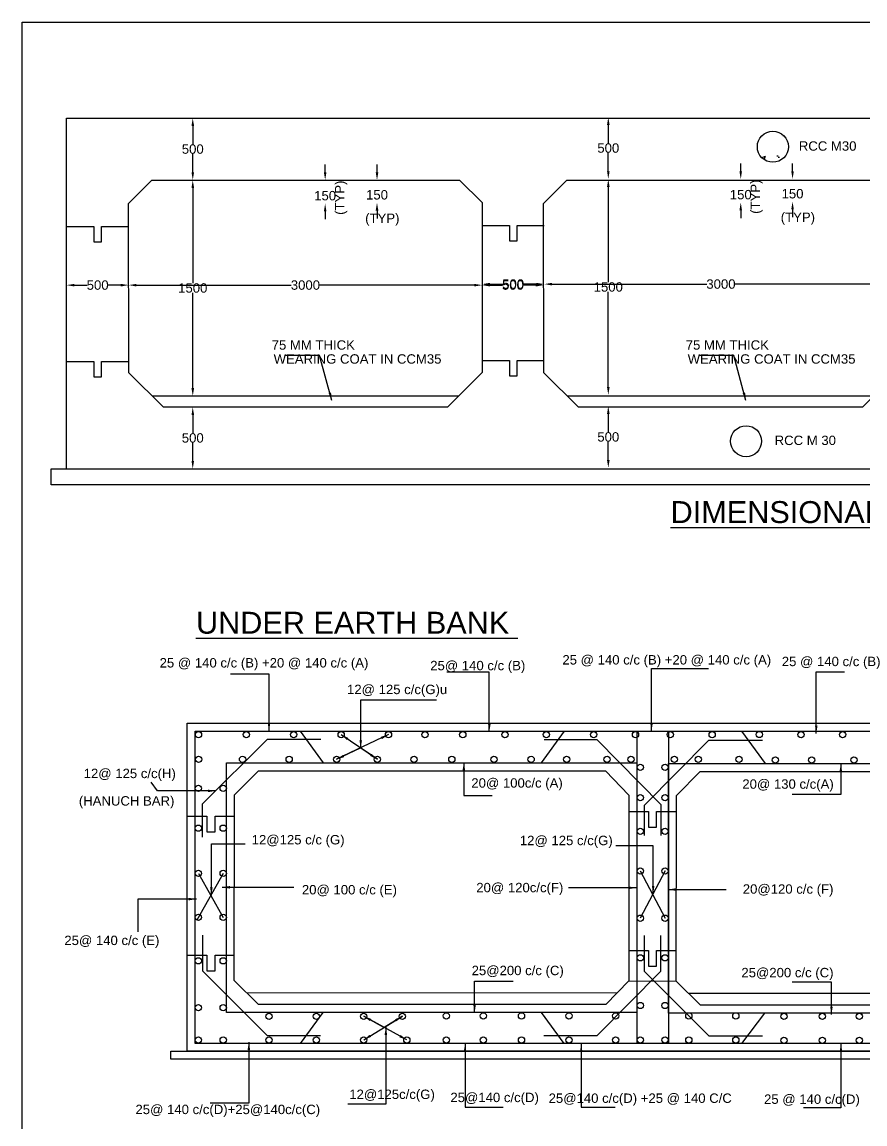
# Model space of a CAD drawing. Header units: inches. Extents: x 3499 to 6813, y -92 to 2269.
# Drawn here: x 3499 to 4575, y 863 to 2269 of the extents above; entities that cross this region are included whole.
import ezdxf

# ---------------------------------------------------------------- set-up
doc = ezdxf.new("R2010")
doc.units = ezdxf.units.IN
doc.header["$MEASUREMENT"] = 0
for name, color, linetype in [('DIMENSIONS', 7, 'Continuous'), ('REF', 7, 'Continuous'), ('TEXT', 1, 'Continuous')]:
    doc.layers.add(name, color=color, linetype=linetype)
doc.styles.get("Standard").update_dxf_attribs({"font": 'arial.ttf', "height": 12})
doc.dimstyles.get("Standard").update_dxf_attribs({"dimtxt": 12, "dimasz": 10, "dimexe": 0.18, "dimexo": 0.0625, "dimgap": 0.09, "dimtad": 0, "dimtih": 1, "dimtoh": 1, "dimdec": 4, "dimzin": 0, "dimdsep": 46, "dimtxsty": 'Standard', "dimcen": 0.09, "dimse1": 1, "dimse2": 1, "dimadec": 0, "dimazin": 0, "dimtfac": 1, "dimtdec": 4, "dimtofl": 0, "dimtmove": 0, "dimatfit": 3, "dimfxl": 1, "dimtolj": 1, "dimtzin": 0, "dimarcsym": 0})

# ---------------------------------------------------------------- blocks, each defined once
blk = doc.blocks.new('*D1')
at = {"layer": 'Defpoints', "color": 0, "transparency": 16777216}
for p in [(3556.2, 1933.2), (3635.4, 1933.3), (3635.4, 1933.3)]:
    blk.add_point(p, dxfattribs=at)
at = {"layer": 'DIMENSIONS', "color": 0, "lineweight": -2, "transparency": 16777216}
for p, q in [((3566.2, 1933.3), (3582.5, 1933.3)), ((3625.4, 1933.3), (3609.1, 1933.3))]:
    blk.add_line(p, q, dxfattribs=at)
at = {"layer": 'DIMENSIONS', "color": 0, "transparency": 16777216}
for points in [[(3566.2, 1934.9), (3566.2, 1931.6), (3556.2, 1933.3)], [(3625.4, 1934.9), (3625.4, 1931.6), (3635.4, 1933.3)]]:
    blk.add_solid(points, dxfattribs=at)
at = {"layer": 'DIMENSIONS', "color": 0, "transparency": 16777216, "insert": (3595.8, 1933.3), "char_height": 12, "attachment_point": 5}
blk.add_mtext('\\A1;500', dxfattribs=at)
blk = doc.blocks.new('*D2')
at = {"layer": 'Defpoints', "color": 0, "transparency": 16777216}
for p in [(3712.9, 2067.4), (3712.9, 1791.8), (3717.2, 1791.8)]:
    blk.add_point(p, dxfattribs=at)
at = {"layer": 'DIMENSIONS', "color": 0, "lineweight": -2, "transparency": 16777216}
for p, q in [((3717.2, 2057.4), (3717.2, 1935.8)), ((3717.2, 1801.8), (3717.2, 1923.4))]:
    blk.add_line(p, q, dxfattribs=at)
at = {"layer": 'DIMENSIONS', "color": 0, "transparency": 16777216}
for points in [[(3715.6, 2057.4), (3718.9, 2057.4), (3717.2, 2067.4)], [(3715.6, 1801.8), (3718.9, 1801.8), (3717.2, 1791.8)]]:
    blk.add_solid(points, dxfattribs=at)
at = {"layer": 'DIMENSIONS', "color": 0, "transparency": 16777216, "insert": (3717.2, 1929.6), "char_height": 12, "attachment_point": 5}
blk.add_mtext('\\A1;1500', dxfattribs=at)
blk = doc.blocks.new('*D3')
at = {"layer": 'Defpoints', "color": 0, "transparency": 16777216}
for p in [(3717.2, 2146.5), (3717.2, 2067.4), (3717.2, 2067.4)]:
    blk.add_point(p, dxfattribs=at)
at = {"layer": 'DIMENSIONS', "color": 0, "lineweight": -2, "transparency": 16777216}
for p, q in [((3717.2, 2136.5), (3717.2, 2113.2)), ((3717.2, 2077.4), (3717.2, 2100.7))]:
    blk.add_line(p, q, dxfattribs=at)
at = {"layer": 'DIMENSIONS', "color": 0, "transparency": 16777216}
for points in [[(3715.6, 2136.5), (3718.9, 2136.5), (3717.2, 2146.5)], [(3715.6, 2077.4), (3718.9, 2077.4), (3717.2, 2067.4)]]:
    blk.add_solid(points, dxfattribs=at)
at = {"layer": 'DIMENSIONS', "color": 0, "transparency": 16777216, "insert": (3717.2, 2106.9), "char_height": 12, "attachment_point": 5}
blk.add_mtext('\\A1;500', dxfattribs=at)
blk = doc.blocks.new('*D4')
at = {"layer": 'Defpoints', "color": 0, "transparency": 16777216}
for p in [(3717.2, 1777.6), (3717.2, 1698.8), (3717.2, 1698.8)]:
    blk.add_point(p, dxfattribs=at)
at = {"layer": 'DIMENSIONS', "color": 0, "lineweight": -2, "transparency": 16777216}
for p, q in [((3717.2, 1767.6), (3717.2, 1744.4)), ((3717.2, 1708.8), (3717.2, 1732))]:
    blk.add_line(p, q, dxfattribs=at)
at = {"layer": 'DIMENSIONS', "color": 0, "transparency": 16777216}
for points in [[(3715.6, 1767.6), (3718.9, 1767.6), (3717.2, 1777.6)], [(3715.6, 1708.8), (3718.9, 1708.8), (3717.2, 1698.8)]]:
    blk.add_solid(points, dxfattribs=at)
at = {"layer": 'DIMENSIONS', "color": 0, "transparency": 16777216, "insert": (3717.2, 1738.2), "char_height": 12, "attachment_point": 5}
blk.add_mtext('\\A1;500', dxfattribs=at)
blk = doc.blocks.new('*D5')
at = {"layer": 'Defpoints', "color": 0, "transparency": 16777216}
for p in [(3635.4, 1933.3), (4086.6, 1933.3), (4086.6, 1933.3)]:
    blk.add_point(p, dxfattribs=at)
at = {"layer": 'DIMENSIONS', "color": 0, "lineweight": -2, "transparency": 16777216}
for p, q in [((3645.4, 1933.3), (3843, 1933.3)), ((4076.6, 1933.3), (3879, 1933.3))]:
    blk.add_line(p, q, dxfattribs=at)
at = {"layer": 'DIMENSIONS', "color": 0, "transparency": 16777216}
for points in [[(3645.4, 1934.9), (3645.4, 1931.6), (3635.4, 1933.3)], [(4076.6, 1934.9), (4076.6, 1931.6), (4086.6, 1933.3)]]:
    blk.add_solid(points, dxfattribs=at)
at = {"layer": 'DIMENSIONS', "color": 0, "transparency": 16777216, "insert": (3861, 1933.3), "char_height": 12, "attachment_point": 5}
blk.add_mtext('\\A1;3000', dxfattribs=at)
blk = doc.blocks.new('*D6')
at = {"layer": 'Defpoints', "color": 0, "transparency": 16777216}
for p in [(4086.6, 1933.3), (4165.1, 1933.4), (4165.1, 1933.3)]:
    blk.add_point(p, dxfattribs=at)
at = {"layer": 'DIMENSIONS', "color": 0, "lineweight": -2, "transparency": 16777216}
for p, q in [((4096.6, 1933.3), (4112.6, 1933.3)), ((4155.1, 1933.3), (4139.2, 1933.3))]:
    blk.add_line(p, q, dxfattribs=at)
at = {"layer": 'DIMENSIONS', "color": 0, "transparency": 16777216}
for points in [[(4096.6, 1934.9), (4096.6, 1931.6), (4086.6, 1933.3)], [(4155.1, 1934.9), (4155.1, 1931.6), (4165.1, 1933.3)]]:
    blk.add_solid(points, dxfattribs=at)
at = {"layer": 'DIMENSIONS', "color": 0, "transparency": 16777216, "insert": (4125.9, 1933.3), "char_height": 12, "attachment_point": 5}
blk.add_mtext('\\A1;500', dxfattribs=at)
blk = doc.blocks.new('*D7')
at = {"layer": 'Defpoints', "color": 0, "transparency": 16777216}
for p in [(3664.8, 2067.4), (3635.3, 2037.4), (3886.2, 2037.4)]:
    blk.add_point(p, dxfattribs=at)
at = {"layer": 'DIMENSIONS', "color": 0, "lineweight": -2, "transparency": 16777216}
for p, q in [((3886.2, 2077.4), (3886.2, 2087.4)), ((3886.2, 2027.4), (3886.2, 2017.4))]:
    blk.add_line(p, q, dxfattribs=at)
at = {"layer": 'DIMENSIONS', "color": 0, "transparency": 16777216}
for points in [[(3884.6, 2077.4), (3887.9, 2077.4), (3886.2, 2067.4)], [(3884.6, 2027.4), (3887.9, 2027.4), (3886.2, 2037.4)]]:
    blk.add_solid(points, dxfattribs=at)
at = {"layer": 'DIMENSIONS', "color": 0, "transparency": 16777216, "insert": (3886.2, 2047.4), "char_height": 12, "attachment_point": 5}
blk.add_mtext('\\A1;150', dxfattribs=at)
blk = doc.blocks.new('*D8')
at = {"layer": 'Defpoints', "color": 0, "transparency": 16777216}
for p in [(4057.5, 2067.4), (3952.4, 2038.5), (4086.6, 2038.5)]:
    blk.add_point(p, dxfattribs=at)
at = {"layer": 'DIMENSIONS', "color": 0, "lineweight": -2, "transparency": 16777216}
for p, q in [((3952.4, 2077.4), (3952.4, 2087.4)), ((3952.4, 2028.5), (3952.4, 2018.5))]:
    blk.add_line(p, q, dxfattribs=at)
at = {"layer": 'DIMENSIONS', "color": 0, "transparency": 16777216}
for points in [[(3950.7, 2077.4), (3954.1, 2077.4), (3952.4, 2067.4)], [(3950.7, 2028.5), (3954.1, 2028.5), (3952.4, 2038.5)]]:
    blk.add_solid(points, dxfattribs=at)
at = {"layer": 'DIMENSIONS', "color": 0, "transparency": 16777216, "insert": (3952.4, 2048.5), "char_height": 12, "attachment_point": 5}
blk.add_mtext('\\A1;150', dxfattribs=at)
blk = doc.blocks.new('*D9')
at = {"layer": 'Defpoints', "color": 0, "transparency": 16777216}
for p in [(4086.6, 1934.5), (4165.8, 1934.6), (4165.8, 1934.6)]:
    blk.add_point(p, dxfattribs=at)
at = {"layer": 'DIMENSIONS', "color": 0, "lineweight": -2, "transparency": 16777216}
for p, q in [((4096.6, 1934.6), (4112.9, 1934.6)), ((4155.8, 1934.6), (4139.6, 1934.6))]:
    blk.add_line(p, q, dxfattribs=at)
at = {"layer": 'DIMENSIONS', "color": 0, "transparency": 16777216}
for points in [[(4096.6, 1936.2), (4096.6, 1932.9), (4086.6, 1934.6)], [(4155.8, 1936.2), (4155.8, 1932.9), (4165.8, 1934.6)]]:
    blk.add_solid(points, dxfattribs=at)
at = {"layer": 'DIMENSIONS', "color": 0, "transparency": 16777216, "insert": (4126.2, 1934.6), "char_height": 12, "attachment_point": 5}
blk.add_mtext('\\A1;500', dxfattribs=at)
blk = doc.blocks.new('*D10')
at = {"layer": 'Defpoints', "color": 0, "transparency": 16777216}
for p in [(4243.3, 2068.7), (4243.3, 1793.1), (4247.6, 1793.1)]:
    blk.add_point(p, dxfattribs=at)
at = {"layer": 'DIMENSIONS', "color": 0, "lineweight": -2, "transparency": 16777216}
for p, q in [((4247.6, 2058.7), (4247.6, 1937.1)), ((4247.6, 1803.1), (4247.6, 1924.7))]:
    blk.add_line(p, q, dxfattribs=at)
at = {"layer": 'DIMENSIONS', "color": 0, "transparency": 16777216}
for points in [[(4246, 2058.7), (4249.3, 2058.7), (4247.6, 2068.7)], [(4246, 1803.1), (4249.3, 1803.1), (4247.6, 1793.1)]]:
    blk.add_solid(points, dxfattribs=at)
at = {"layer": 'DIMENSIONS', "color": 0, "transparency": 16777216, "insert": (4247.6, 1930.9), "char_height": 12, "attachment_point": 5}
blk.add_mtext('\\A1;1500', dxfattribs=at)
blk = doc.blocks.new('*D11')
at = {"layer": 'Defpoints', "color": 0, "transparency": 16777216}
for p in [(4247.6, 2147.8), (4247.6, 2068.7), (4247.6, 2068.7)]:
    blk.add_point(p, dxfattribs=at)
at = {"layer": 'DIMENSIONS', "color": 0, "lineweight": -2, "transparency": 16777216}
for p, q in [((4247.6, 2137.8), (4247.6, 2114.5)), ((4247.6, 2078.7), (4247.6, 2102))]:
    blk.add_line(p, q, dxfattribs=at)
at = {"layer": 'DIMENSIONS', "color": 0, "transparency": 16777216}
for points in [[(4246, 2137.8), (4249.3, 2137.8), (4247.6, 2147.8)], [(4246, 2078.7), (4249.3, 2078.7), (4247.6, 2068.7)]]:
    blk.add_solid(points, dxfattribs=at)
at = {"layer": 'DIMENSIONS', "color": 0, "transparency": 16777216, "insert": (4247.6, 2108.2), "char_height": 12, "attachment_point": 5}
blk.add_mtext('\\A1;500', dxfattribs=at)
blk = doc.blocks.new('*D12')
at = {"layer": 'Defpoints', "color": 0, "transparency": 16777216}
for p in [(4247.6, 1779), (4247.6, 1700.1), (4247.6, 1700.1)]:
    blk.add_point(p, dxfattribs=at)
at = {"layer": 'DIMENSIONS', "color": 0, "lineweight": -2, "transparency": 16777216}
for p, q in [((4247.6, 1769), (4247.6, 1745.7)), ((4247.6, 1710.1), (4247.6, 1733.3))]:
    blk.add_line(p, q, dxfattribs=at)
at = {"layer": 'DIMENSIONS', "color": 0, "transparency": 16777216}
for points in [[(4246, 1769), (4249.3, 1769), (4247.6, 1779)], [(4246, 1710.1), (4249.3, 1710.1), (4247.6, 1700.1)]]:
    blk.add_solid(points, dxfattribs=at)
at = {"layer": 'DIMENSIONS', "color": 0, "transparency": 16777216, "insert": (4247.6, 1739.5), "char_height": 12, "attachment_point": 5}
blk.add_mtext('\\A1;500', dxfattribs=at)
blk = doc.blocks.new('*D13')
at = {"layer": 'Defpoints', "color": 0, "transparency": 16777216}
for p in [(4165.8, 1934.6), (4617, 1934.6), (4617, 1934.6)]:
    blk.add_point(p, dxfattribs=at)
at = {"layer": 'DIMENSIONS', "color": 0, "lineweight": -2, "transparency": 16777216}
for p, q in [((4175.8, 1934.6), (4373.5, 1934.6)), ((4607, 1934.6), (4409.4, 1934.6))]:
    blk.add_line(p, q, dxfattribs=at)
at = {"layer": 'DIMENSIONS', "color": 0, "transparency": 16777216}
for points in [[(4175.8, 1936.2), (4175.8, 1932.9), (4165.8, 1934.6)], [(4607, 1936.2), (4607, 1932.9), (4617, 1934.6)]]:
    blk.add_solid(points, dxfattribs=at)
at = {"layer": 'DIMENSIONS', "color": 0, "transparency": 16777216, "insert": (4391.4, 1934.6), "char_height": 12, "attachment_point": 5}
blk.add_mtext('\\A1;3000', dxfattribs=at)
blk = doc.blocks.new('*D15')
at = {"layer": 'Defpoints', "color": 0, "transparency": 16777216}
for p in [(4195.3, 2068.7), (4165.7, 2038.7), (4416.7, 2038.7)]:
    blk.add_point(p, dxfattribs=at)
at = {"layer": 'DIMENSIONS', "color": 0, "lineweight": -2, "transparency": 16777216}
for p, q in [((4416.7, 2078.7), (4416.7, 2088.7)), ((4416.7, 2028.7), (4416.7, 2018.7))]:
    blk.add_line(p, q, dxfattribs=at)
at = {"layer": 'DIMENSIONS', "color": 0, "transparency": 16777216}
for points in [[(4415, 2078.7), (4418.3, 2078.7), (4416.7, 2068.7)], [(4415, 2028.7), (4418.3, 2028.7), (4416.7, 2038.7)]]:
    blk.add_solid(points, dxfattribs=at)
at = {"layer": 'DIMENSIONS', "color": 0, "transparency": 16777216, "insert": (4416.7, 2048.7), "char_height": 12, "attachment_point": 5}
blk.add_mtext('\\A1;150', dxfattribs=at)
blk = doc.blocks.new('*D16')
at = {"layer": 'Defpoints', "color": 0, "transparency": 16777216}
for p in [(4588, 2068.7), (4482.8, 2039.9), (4617, 2039.9)]:
    blk.add_point(p, dxfattribs=at)
at = {"layer": 'DIMENSIONS', "color": 0, "lineweight": -2, "transparency": 16777216}
for p, q in [((4482.8, 2078.7), (4482.8, 2088.7)), ((4482.8, 2029.9), (4482.8, 2019.9))]:
    blk.add_line(p, q, dxfattribs=at)
at = {"layer": 'DIMENSIONS', "color": 0, "transparency": 16777216}
for points in [[(4481.2, 2078.7), (4484.5, 2078.7), (4482.8, 2068.7)], [(4481.2, 2029.9), (4484.5, 2029.9), (4482.8, 2039.9)]]:
    blk.add_solid(points, dxfattribs=at)
at = {"layer": 'DIMENSIONS', "color": 0, "transparency": 16777216, "insert": (4482.8, 2049.9), "char_height": 12, "attachment_point": 5}
blk.add_mtext('\\A1;150', dxfattribs=at)

msp = doc.modelspace()

# ---------------------------------------------------------------- hatches: boundary and pattern name
at = {"layer": 'DIMENSIONS'}
h = msp.add_hatch(dxfattribs=at)
h.set_pattern_fill('AR-CONC', color=0, scale=10, style=0)
h.paths.add_polyline_path([(4477.44065, 2109.94194, 1), (4437.87523, 2109.94194, 1)])

# ---------------------------------------------------------------- linework, layer by layer
at = {"color": 0}
for points in [[(3556.18726, 1698.78549), (3556.18726, 2146.46551), (5750.34792, 2146.46551), (5750.34792, 1698.78549)], [(3635.29153, 2037.38414), (3664.83269, 2067.416), (4057.53423, 2067.416), (4086.61761, 2038.54775), (4086.61761, 1821.8639), (4042.5119, 1777.64418), (3679.82548, 1777.64418), (3635.53899, 1821.45537), (3635.29153, 2037.38414)], [(4165.02424, 2037.38414), (4194.5654, 2067.416), (4587.26694, 2067.416), (4616.35033, 2038.54775), (4616.35033, 1821.8639), (4572.24461, 1777.64418), (4209.55819, 1777.64418), (4165.2717, 1821.45537), (4165.02424, 2037.38414)], [(3556.18726, 2007.95029), (3591.02458, 2007.95029), (3591.02458, 1988.42569), (3600.90052, 1988.42569), (3600.90052, 2007.95029), (3635.32522, 2007.98975)], [(4086.61761, 2009.25814), (4121.45493, 2009.25814), (4121.45493, 1989.73354), (4131.33087, 1989.73354), (4131.33087, 2009.25814), (4165.75557, 2009.2976)], [(3556.18726, 1835.93717), (3591.02458, 1835.93717), (3591.02458, 1816.41256), (3600.90052, 1816.41256), (3600.90052, 1835.93717), (3635.32522, 1835.97662)], [(4086.61761, 1837.24502), (4121.45493, 1837.24502), (4121.45493, 1817.72041), (4131.33087, 1817.72041), (4131.33087, 1837.24502), (4165.75557, 1837.28447)], [(3665.50435, 1791.81161), (4056.62246, 1791.79121)], [(4195.23706, 1791.81161), (4586.35517, 1791.79121)], [(3880.56337, 1353.33439), (3812.16947, 1353.33439), (3729.28428, 1270.63276), (3729.28428, 1228.87254)], [(3854.21416, 1364.04818), (3883.79608, 1323.6052)], [(4191.25948, 1364.04818), (4161.73448, 1323.6052)], [(4315.14098, 1230.77799), (4315.14098, 1270.03932), (4233.26837, 1353.00915), (4165.96132, 1353.00915)], [(4283.93259, 1364.04818), (4283.93259, 965.34513)], [(4293.71039, 1230.78033), (4293.71039, 1269.68957), (4375.86563, 1352.51694), (4444.63904, 1352.51694)], [(4324.26175, 1364.04818), (4324.26175, 965.34513)], [(4417.60463, 1364.04818), (4447.99654, 1322.82559)], [(3770.62629, 1282.59347), (3801.01366, 1313.18088), (4244.26068, 1313.18088), (4273.67163, 1282.15102), (4273.67163, 1045.28239), (4244.40477, 1015.07456), (3801.28893, 1015.07456), (3770.26109, 1045.55333), (3770.62629, 1282.59347)], [(4334.46579, 1281.81386), (4364.85316, 1312.40127), (4808.10018, 1312.40127), (4837.51114, 1281.37142), (4837.51114, 1044.50278), (4808.24427, 1014.29495), (4365.12844, 1014.29495), (4334.10059, 1044.77372), (4334.46579, 1281.81386)], [(3710.18421, 1255.46371), (3735.34596, 1255.46371), (3735.34596, 1235.35221), (3745.74391, 1235.35221), (3745.74391, 1255.46371), (3770.58443, 1255.42544)], [(4273.67163, 1261.46567), (4298.83338, 1261.46567), (4298.83338, 1241.35417), (4309.23133, 1241.35417), (4309.23133, 1261.46567), (4334.07186, 1261.4274)], [(3756.07581, 1182.48719), (3722.43428, 1122.86695)], [(3724.39639, 1182.48719), (3756.07581, 1126.34423)], [(4320.08365, 1185.57111), (4288.40423, 1125.2422)], [(4288.40423, 1185.57111), (4320.08365, 1125.2422)], [(3729.45124, 1103.60993), (3729.45124, 1057.97656), (3812.30714, 975.36882), (3880.26235, 975.36882)], [(4165.29573, 975.38398), (4233.21043, 975.38398), (4314.83848, 1057.65273), (4314.83848, 1103.10402)], [(4293.41094, 1103.24937), (4293.41094, 1057.6448), (4375.91601, 975.04613), (4444.26519, 975.04613)], [(4273.67163, 1084.12448), (4298.83338, 1084.12448), (4298.83338, 1064.01298), (4309.23133, 1064.01298), (4309.23133, 1084.12448), (4334.07186, 1084.08621)], [(3710.18421, 1078.01115), (3735.34596, 1078.01115), (3735.34596, 1057.89965), (3745.74391, 1057.89965), (3745.74391, 1078.01115), (3770.58443, 1077.97288)], [(3785.77501, 1030.31394), (4259.0382, 1030.17847)], [(4349.61451, 1029.53434), (4822.8777, 1029.39887)], [(3883.32787, 1004.83235), (3854.34476, 965.34513)], [(4161.80539, 1004.83235), (4190.66028, 965.34513)], [(4418.11429, 965.34513), (4447.51089, 1004.05275)]]:
    msp.add_lwpolyline(points, dxfattribs=at)
for points in [[(3536.54395, 1698.78549), (5770.51058, 1698.78549), (5770.51058, 1678.53487), (3536.54395, 1678.53487)], [(3710.18421, 1374.06022), (6026.84138, 1374.06022), (6026.84138, 955.33309), (3710.18421, 955.33309)], [(3720.19624, 1364.04818), (6016.82934, 1364.04818), (6016.82934, 965.34513), (3720.19624, 965.34513)], [(4283.93259, 1004.83235), (3760.42225, 1004.83235), (3760.42225, 1323.6052), (4283.93259, 1323.6052)], [(4849.59021, 1004.05275), (4324.26175, 1004.05275), (4324.26175, 1322.82559), (4849.59021, 1322.82559)], [(3689.06422, 955.33309), (6046.7083, 955.33309), (6046.7083, 945.42698), (3689.06422, 945.42698)]]:
    msp.add_lwpolyline(points, close=True, dxfattribs=at)
for centre in [(3724.56911, 1359.58106), (3785.46742, 1359.58106), (3846.04235, 1359.58106), (3906.61539, 1359.58106), (3967.01923, 1359.58106), (4013.59016, 1359.58106), (4061.89137, 1359.58106), (4115.64594, 1359.58106), (4168.46564, 1359.58106), (4229.07587, 1359.58106), (4282.38847, 1359.58106), (4326.66296, 1359.58106), (4380.16257, 1359.58106), (4440.41709, 1359.68487), (4493.66225, 1359.58106), (4546.69564, 1359.58106), (3724.7068, 1328.12123), (3780.76429, 1328.12123), (3840.22923, 1328.03173), (3900.80228, 1328.03173), (3952.82404, 1328.03173), (3999.6278, 1328.03173), (4047.92901, 1328.03173), (4101.68357, 1328.03173), (4149.10666, 1328.03173), (4194.39554, 1328.03173), (4246.04731, 1328.03173), (4276.55181, 1328.03173), (4331.94646, 1328.03173), (4362.54478, 1328.03173), (4414.57085, 1328.03173), (4460.91757, 1327.17501), (4507.25669, 1327.17501), (4561.14425, 1327.17501), (4288.40423, 1317.76814), (4320.08365, 1317.76814), (3724.39639, 1291.04151), (3756.07581, 1291.04151), (4288.40423, 1279.22399), (4320.08365, 1279.22399), (3724.39639, 1240.16595), (3756.07581, 1240.16595), (4288.40423, 1236.04816), (4320.08365, 1236.04816), (3724.39639, 1182.48719), (3756.07581, 1182.48719), (4288.40423, 1185.57111), (4320.08365, 1185.57111), (3724.39639, 1126.34423), (3756.07581, 1126.34423), (4288.40423, 1125.2422), (4320.08365, 1125.2422), (3724.39639, 1070.86248), (3756.07581, 1070.86248), (4288.40423, 1074.68785), (4320.08365, 1074.68785), (3724.39639, 1010.95128), (3756.07581, 1010.95128), (4288.40423, 1013.83956), (4320.08365, 1013.83956), (3814.568, 1000.13843), (3875.07865, 1000.13843), (3935.42132, 1000.13843), (3984.84097, 1000.13843), (4040.766, 1000.57763), (4087.99599, 1000.57763), (4136.81801, 1000.57763), (4197.39805, 1000.57763), (4257.01045, 1000.57763), (4350.37457, 1000.57763), (4410.42579, 1000.57763), (4471.81052, 1000.12214), (4520.83777, 1000.12214), (4568.13562, 1000.12214), (3724.39639, 969.9348), (3756.07581, 969.9348), (3814.568, 969.9348), (3875.07865, 969.9348), (3935.42132, 969.9348), (3990.45143, 969.9348), (4040.766, 969.9348), (4087.99599, 969.9348), (4136.81801, 969.9348), (4197.39805, 969.9348), (4257.01045, 969.9348), (4288.40423, 969.71972), (4320.08365, 969.71972), (4350.37457, 969.9348), (4410.42579, 969.9348), (4471.81052, 969.47931), (4520.83777, 969.47931), (4568.13562, 969.47931)]:
    msp.add_circle(centre, 3.99266, dxfattribs=at)
at = {"layer": 'Defpoints', "color": 0}
msp.add_lwpolyline([(6804.73819, -91.76722), (3499.29651, -91.76722), (3499.29651, 2269.09782), (6804.73819, 2269.09782)], close=True, dxfattribs=at)
at = {"layer": 'DIMENSIONS', "color": 0}
for centre in [(4457.65794, 2109.94194), (4423.44504, 1734.09892)]:
    msp.add_circle(centre, 19.78271, dxfattribs=at)
at = {"layer": 'REF', "color": 0}
msp.add_lwpolyline([(6804.73819, -91.76722), (3499.29651, -91.76722), (3499.29651, 2269.09782), (6804.73819, 2269.09782)], close=True, dxfattribs=at)
msp.add_lwpolyline([(4273.67163, 1045.28239), (4334.10059, 1044.77372)], dxfattribs=at)

# ---------------------------------------------------------------- texts
at = {"color": 0}
msp.add_text('25 @ 140 c/c (B) +20 @ 140 c/c (A)', height=12, dxfattribs=at).set_placement((3674.90128, 1445.22916))
at = {"layer": 'TEXT', "color": 0}
for s, height, p in [('RCC M30', 12, (4490.83659, 2104.85139)), ('(TYP)', 12, (4467.72011, 2013.98701)), ('(TYP)', 12, (3937.28976, 2012.67916)), ('75 MM THICK ', 12, (3817.97579, 1850.87043)), ('75 MM THICK ', 12, (4346.47448, 1850.87043)), ('WEARING COAT IN CCM35', 12, (3820.46524, 1833.04508)), ('WEARING COAT IN CCM35', 12, (4348.96393, 1833.04508)), ('RCC M 30', 12, (4459.96135, 1729.17551)), ('%%UDIMENSIONAL DETAILS OF BARREL (4 VENTS OF 3.00 X 1.50 )', 28, (4327.16416, 1629.61464)), ('%%UUNDER EARTH BANK ', 28, (3721.33673, 1488.39026)), ('25@ 140 c/c (B)', 12, (4020.33627, 1441.71933)), ('25 @ 140 c/c (B) +20 @ 140 c/c (A)', 12, (4189.03802, 1449.04777)), ('25 @ 140 c/c (B)', 12, (4469.05639, 1446.97244)), ('12@ 125 c/c(G)u', 12, (3914.12737, 1411.25722)), ('12@ 125 c/c(H)', 12, (3577.9728, 1304.04048)), ('20@ 100c/c (A)', 12, (4072.7776, 1291.87896)), ('20@ 130 c/c(A)', 12, (4418.70231, 1290.49006)), ('(HANUCH BAR)', 12, (3571.80209, 1269.01019)), ('12@125 c/c (G)', 12, (3792.44274, 1219.4262)), ('12@ 125 c/c(G)', 12, (4134.70931, 1218.465)), ('20@ 100 c/c (E)', 12, (3856.50236, 1155.60839)), ('20@ 120c/c(F)', 12, (4079.11666, 1158.34818)), ('20@120 c/c (F)', 12, (4419.27688, 1156.5129)), ('25@ 140 c/c (E)', 12, (3553.29067, 1090.97041)), ('25@200 c/c (C)', 12, (4073.17694, 1052.53776)), ('25@200 c/c (C)', 12, (4417.4931, 1049.826)), ('12@125c/c(G)', 12, (3916.97998, 894.48318)), ('25@140 c/c(D)', 12, (4046.06184, 890.50738)), ('25@140 c/c(D) +25 @ 140 C/C', 12, (4171.43362, 889.51717)), ('25 @ 140 c/c(D)', 12, (4446.41598, 888.26503)), ('25@ 140 c/c(D)+25@140c/c(C)', 12, (3644.07529, 875.19033))]:
    msp.add_text(s, height=height, dxfattribs=at).set_placement(p)
for p in [(3910.79909, 2022.97888), (4441.22944, 2024.28673)]:
    msp.add_text('(TYP)', height=12, rotation=90, dxfattribs=at).set_placement(p)

# ---------------------------------------------------------------- dimensions: what is measured, and where the dimension line sits
at = {"layer": 'DIMENSIONS', "color": 0}
for base, p1, p2, text, picture, middle in [((3717.21848, 2067.416), (3717.21848, 2146.46551), (3717.21848, 2067.416), '500', '*D3', (3717.21848, 2106.94075)), ((4247.64883, 2068.72385), (4247.64883, 2147.77335), (4247.64883, 2068.72385), '500', '*D11', (4247.64883, 2108.2486)), ((4247.64883, 1793.11699), (4243.33835, 2068.72385), (4243.32397, 1793.11699), '1500', '*D10', (4247.64883, 1930.92042)), ((3717.21848, 1791.80914), (3712.90799, 2067.416), (3712.89362, 1791.80914), '1500', '*D2', (3717.21848, 1929.61257)), ((3717.21848, 1698.78549), (3717.21848, 1777.64418), (3717.21848, 1698.78549), '500', '*D4', (3717.21848, 1738.21483)), ((4247.64883, 1700.09334), (4247.64883, 1778.95202), (4247.64883, 1700.09334), '500', '*D12', (4247.64883, 1739.52268))]:
    dim = msp.add_linear_dim(base=base, p1=p1, p2=p2, angle=90, text=text, dimstyle='Standard', dxfattribs=at)
    dim.commit()
    dim.dimension.update_dxf_attribs({"geometry": picture, "text_midpoint": middle})
for base, p1, p2, picture, middle in [((3886.22311, 2037.38414), (3664.83269, 2067.416), (3635.29153, 2037.38414), '*D7', (3886.22311, 2047.38414)), ((3952.40096, 2038.54775), (4057.53423, 2067.416), (4086.61761, 2038.54775), '*D8', (3952.40096, 2048.54775)), ((4416.65346, 2038.69199), (4195.26305, 2068.72385), (4165.72188, 2038.69199), '*D15', (4416.65346, 2048.69199)), ((4482.83132, 2039.85559), (4587.96458, 2068.72385), (4617.04797, 2039.85559), '*D16', (4482.83132, 2049.85559))]:
    dim = msp.add_linear_dim(base=base, p1=p1, p2=p2, angle=90, text='150', dimstyle='Standard', dxfattribs=at)
    dim.commit()
    dim.dimension.update_dxf_attribs({"geometry": picture, "text_midpoint": middle, "dimtype": 160})
for base, p1, p2, text, picture, middle in [((3635.41085, 1933.26926), (3556.18726, 1933.17847), (3635.41085, 1933.26926), '500', '*D1', (3595.79906, 1933.26926)), ((4086.61761, 1933.26926), (3635.41085, 1933.26926), (4086.61761, 1933.26926), '3000', '*D5', (3861.01423, 1933.26926)), ((4165.8412, 1934.57711), (4086.61761, 1934.48632), (4165.8412, 1934.57711), '500', '*D9', (4126.22941, 1934.57711)), ((4165.14346, 1933.26926), (4086.61761, 1933.26926), (4165.14346, 1933.35926), '500', '*D6', (4125.88054, 1933.26926)), ((4617.04797, 1934.57711), (4165.8412, 1934.57711), (4617.04797, 1934.57711), '3000', '*D13', (4391.44459, 1934.57711))]:
    dim = msp.add_linear_dim(base=base, p1=p1, p2=p2, text=text, dimstyle='Standard', dxfattribs=at)
    dim.commit()
    dim.dimension.update_dxf_attribs({"geometry": picture, "text_midpoint": middle})

# ---------------------------------------------------------------- leaders
at = {"color": 0}
for points, override in [([(3967.01923, 1359.58106), (3900.80228, 1328.03173)], {"dimgap": 0.09, "dimtad": 0}), ([(3906.61539, 1359.58106), (3952.82404, 1328.03173)], {"dimgap": 0.09, "dimtad": 0}), ([(3900.80228, 1328.03173), (3931.44229, 1342.63029)], {"dimgap": 0.09, "dimtad": 0}), ([(3952.82404, 1328.03173), (3931.44229, 1342.63029)], {"dimgap": 0.09, "dimtad": 0}), ([(3746.54051, 1287.74971), (3672.31953, 1287.74971), (3664.05514, 1298.95357)], {"dimasz": 10, "dimgap": 0.09, "dimtad": 0}), ([(3935.42132, 969.9348), (3984.84097, 1000.13843)], {"dimgap": 0.09, "dimtad": 0}), ([(3990.45143, 969.9348), (3935.42132, 1000.13843)], {"dimgap": 0.09, "dimtad": 0}), ([(3935.42132, 1000.13843), (3961.45842, 985.8478)], {"dimgap": 0.09, "dimtad": 0}), ([(3984.84097, 1000.13843), (3961.45842, 985.8478)], {"dimgap": 0.09, "dimtad": 0})]:
    msp.add_leader(points, dimstyle='Standard', override=override, dxfattribs=at)
at = {"layer": 'DIMENSIONS', "color": 0}
for points in [[(3814.5361, 1364.04818), (3814.5361, 1436.55279), (3765.59754, 1436.55279)], [(4095.76686, 1363.39946), (4095.76686, 1439.13987), (4041.3907, 1439.13987)], [(4302.77759, 1364.22552), (4302.77759, 1443.98605), (4375.44374, 1443.98605)], [(4513.10007, 1361.1578), (4513.10007, 1439.89576), (4548.92142, 1439.89576)], [(3931.60479, 1342.27676), (3931.60479, 1403.95566), (4028.20246, 1403.95566)], [(4063.2318, 1324.09224), (4063.2318, 1281.89914), (4099.49718, 1281.89914)], [(4544.42684, 1322.64643), (4544.42684, 1283.29417), (4482.49949, 1283.29417)], [(3740.9564, 1154.55632), (3740.9564, 1220.09126), (3783.94599, 1220.09126)], [(4304.90748, 1156.35993), (4304.90748, 1217.82775), (4257.27088, 1217.82775)], [(3754.69096, 1164.67007), (3846.43164, 1164.67007)], [(4283.54577, 1164.04341), (4197.03089, 1164.04341)], [(4323.72858, 1161.8054), (4398.01211, 1161.8054)], [(3721.89479, 1149.61475), (3646.99541, 1149.61475), (3646.99541, 1107.99121)], [(4076.97415, 1004.79541), (4076.97415, 1044.77984), (4126.35989, 1044.77984)], [(4532.46878, 1002.37157), (4532.46878, 1043.70134), (4482.50342, 1043.70134)], [(3963.70804, 986.20222), (3963.70804, 888.09862), (3915.15069, 888.09862)], [(3788.83074, 967.03751), (3788.83074, 889.03061), (3739.30918, 889.03061)], [(4064.78523, 964.61522), (4064.78523, 884.2435), (4113.54638, 884.2435)], [(4213.03131, 964.65858), (4213.03131, 884.09979), (4256.33343, 884.09979)], [(4544.62599, 965.34513), (4544.62599, 883.14277), (4496.72692, 883.14277)]]:
    msp.add_leader(points, dimstyle='Standard', override={"dimgap": 0.09, "dimtad": 0}, dxfattribs=at)
at = {"layer": 'TEXT', "color": 0}
for points in [[(3894.74839, 1786.19419), (3879.17003, 1843.68226), (3835.22943, 1843.68226)], [(4423.24708, 1786.19419), (4407.66873, 1843.68226), (4363.72812, 1843.68226)]]:
    msp.add_leader(points, dimstyle='Standard', override={"dimgap": 0.09, "dimtad": 0}, dxfattribs=at)

doc.saveas('drawing.dxf')
